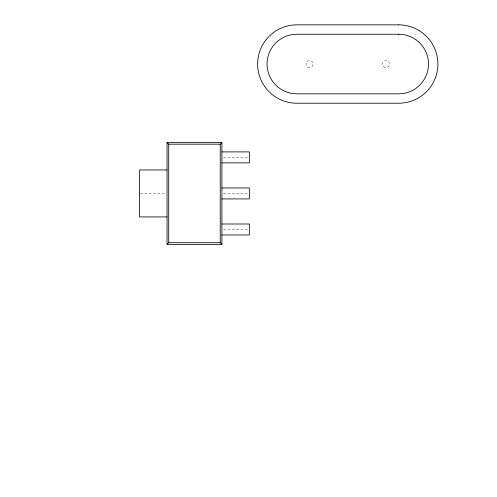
<?xml version="1.0" encoding="UTF-8"?>
<svg xmlns="http://www.w3.org/2000/svg" width="497" height="497" viewBox="0 0 497 497"><rect width="100%" height="100%" fill="white"/><g stroke="black" fill="none" stroke-linecap="round" stroke-linejoin="round"><path stroke-width="0.37" stroke-dasharray="2.48 1.86" d="M223.395 157.387L248.63 157.387M140.322 193.439L165.551 193.439M223.395 193.439L248.63 193.439M223.395 229.496L248.63 229.496M383.516 66.53A3.529 3.529 0 0 0 389.418 64.952A3.529 3.529 0 0 0 385.1 60.634A3.529 3.529 0 0 0 383.516 66.53M307.755 67.095A3.529 3.529 0 0 0 313.042 64.038A3.529 3.529 0 0 0 307.755 60.982A3.529 3.529 0 0 0 307.755 67.095"/><path stroke-width="0.75" d="M221.904 244.387L220.227 242.704L220.227 144.18L221.904 142.496L167.042 142.496L167.042 244.387L221.904 244.387L221.904 142.496M167.042 244.387L168.725 242.704L168.725 144.18L167.042 142.496M168.725 144.18L220.227 144.18M221.904 151.902L249.339 151.902L249.339 162.873L221.904 162.873M167.042 169.955L139.607 169.955L139.607 216.922L167.042 216.922M221.904 187.953L249.339 187.953L249.339 198.924L221.904 198.924M221.904 224.004L249.339 224.004L249.339 234.982L221.904 234.982M168.725 242.704L220.227 242.704M398.712 24.85L296.821 24.85A39.188 39.188 0 0 0 257.632 64.038A39.188 39.188 0 0 0 296.821 103.227L398.712 103.227A39.188 39.188 0 0 0 437.9 64.038A39.188 39.188 0 0 0 398.712 24.85M398.712 34.256L296.821 34.256A29.783 29.783 0 0 0 267.038 64.038A29.783 29.783 0 0 0 296.821 93.821L398.712 93.821A29.783 29.783 0 0 0 428.495 64.038A29.783 29.783 0 0 0 398.712 34.256"/></g></svg>
